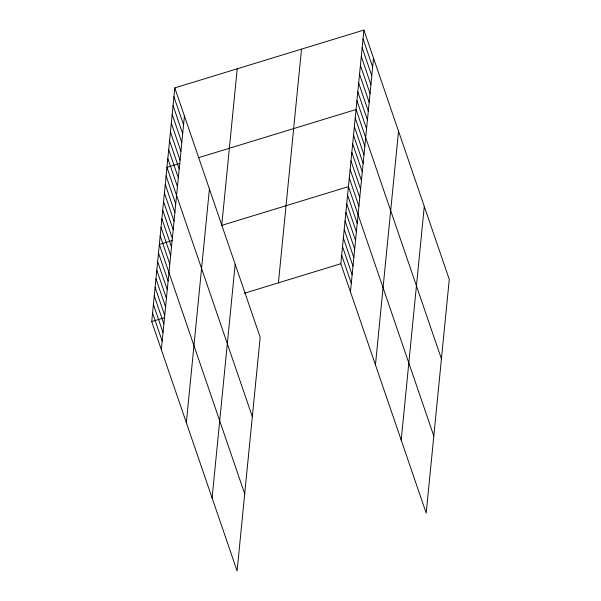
<?xml version="1.0" encoding="UTF-8"?>
<svg xmlns="http://www.w3.org/2000/svg" width="601" height="601" viewBox="0 0 601 601"><rect width="100%" height="100%" fill="white"/><g stroke="black" fill="none" stroke-linecap="round" stroke-linejoin="round"><path stroke-width="0.9" d="M174.801 87.896L260.173 337.259L237.095 570.95L151.722 321.588L174.801 87.896L363.905 30.05L449.278 279.412L426.199 513.104L340.827 263.741L363.905 30.05M161.338 349.699L184.424 116.001M186.34 422.713L209.418 189.014M237.207 68.807L221.739 225.383L348.445 186.626L433.817 435.98M212.093 497.936L235.179 264.245M278.421 282.831L301.499 49.139M350.451 291.853L373.529 58.154M375.445 364.86L398.531 131.168M401.205 440.09L424.283 206.398M179.954 163.374L166.95 167.356L252.33 416.711M198.157 157.808L356.055 109.502L441.435 358.865M172.337 240.498L159.333 244.472L244.712 493.834M151.722 321.588L164.719 317.613M244.487 293.213L340.827 263.741M363.034 38.877L372.658 66.981M362.163 47.704L371.786 75.816M361.291 56.532L370.915 84.643M360.42 65.366L370.043 93.471M359.548 74.193L369.172 102.298M358.677 83.021L368.3 111.125M357.805 91.848L367.429 119.952M356.934 100.675L366.557 128.787M355.214 118.074L364.837 146.178M354.365 126.646L363.988 154.75M353.523 135.21L363.139 163.322M352.674 143.782L362.298 171.886M351.825 152.346L361.449 180.458M350.984 160.918L360.608 189.022M350.135 169.49L359.759 197.594M349.286 178.054L358.91 206.166M347.596 195.19L357.219 223.302M346.747 203.762L356.37 231.866M345.906 212.333L355.529 240.438M345.057 220.898L354.68 249.009M344.208 229.469L353.831 257.574M343.366 238.034L352.99 266.145M342.517 246.605L352.141 274.71M341.668 255.177L351.292 283.281M173.929 96.723L183.553 124.835M173.058 105.551L182.681 133.662M172.186 114.385L181.81 142.49M171.315 123.213L180.939 151.317M170.444 132.04L180.067 160.144M169.572 140.867L179.188 168.971M168.693 149.694L178.317 177.806M167.822 158.521L177.445 186.633M166.109 175.92L175.732 204.032M165.26 184.492L174.883 212.596M164.411 193.056L174.035 221.168M163.57 201.628L173.193 229.732M162.721 210.2L172.344 238.304M161.872 218.764L171.495 246.876M161.03 227.336L170.654 255.44M160.182 235.9L169.805 264.012M158.491 253.044L168.115 281.148M157.642 261.608L167.266 289.72M156.793 270.18L166.417 298.284M155.952 278.744L165.576 306.856M155.103 287.316L164.727 315.42M154.254 295.887L163.878 323.992M153.413 304.452L163.036 332.556M152.564 313.023L162.187 341.128"/></g></svg>
